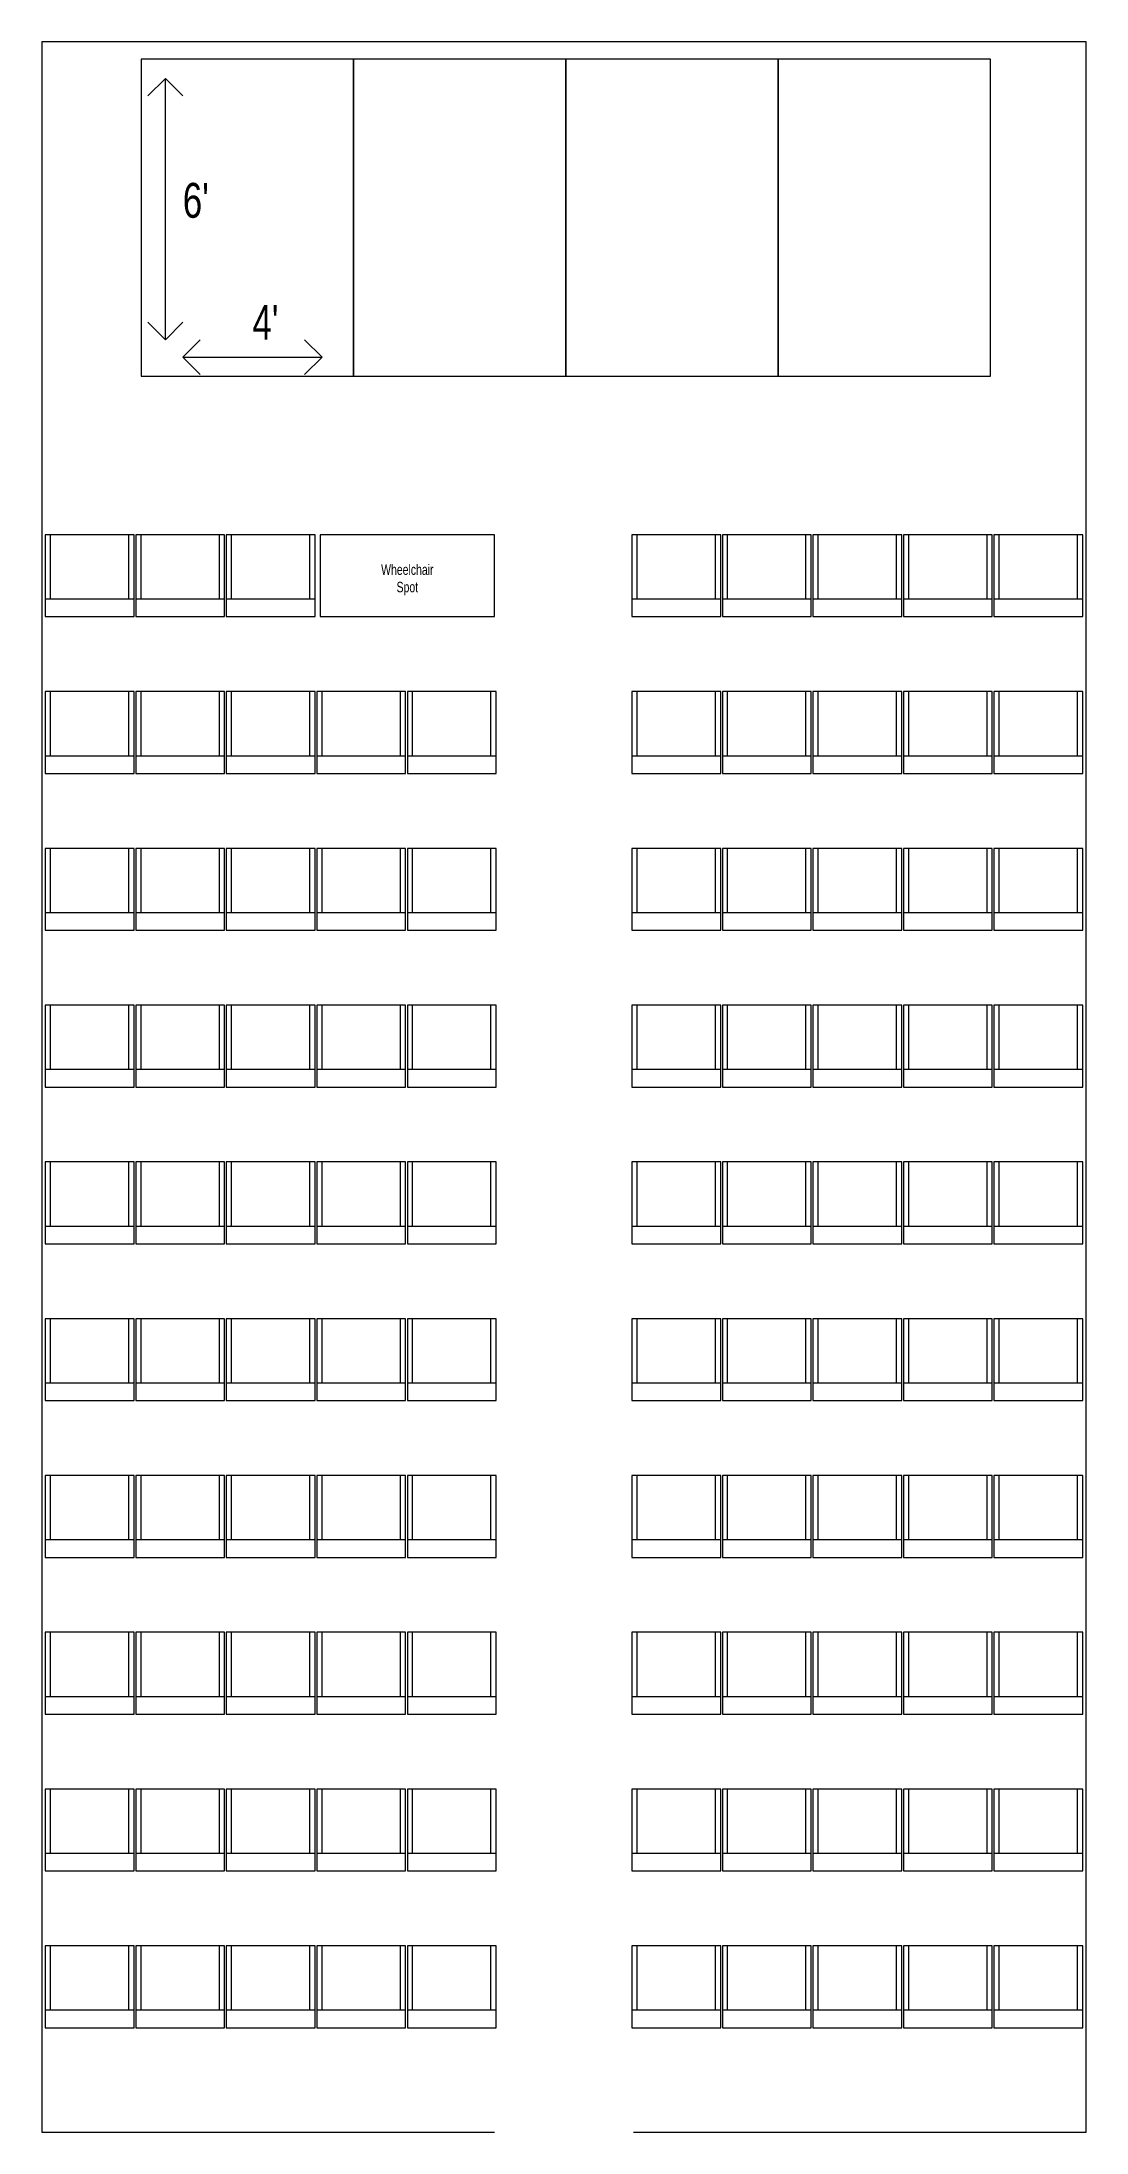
# Model space of a CAD drawing. Header units: millimetres. Extents: x 0 to 6000, y 0 to 12000.
import ezdxf

# ---------------------------------------------------------------- set-up
doc = ezdxf.new("R2010")
doc.units = ezdxf.units.MM
for name, color, linetype, lineweight, true_color in [('Chairs', 5, 'CONTINUOUS', 0, 0x0000ff), ('Marquee', 3, 'CONTINUOUS', 0, 0x00ff00), ('Stage', 6, 'CONTINUOUS', 0, 0xff00ff)]:
    doc.layers.add(name, color=color, linetype=linetype, lineweight=lineweight, true_color=true_color)
doc.styles.get("Standard").update_dxf_attribs({"font": 'txt', "width": 0.75})

msp = doc.modelspace()

# ---------------------------------------------------------------- linework, layer by layer
at = {"layer": 'Chairs'}
for p, q in [((530, 9170), (20, 9170)), ((20, 9170), (20, 8700)), ((50, 8800), (50, 9170)), ((500, 8800), (500, 9170)), ((530, 8700), (530, 9170)), ((1050, 9170), (540, 9170)), ((540, 9170), (540, 8700)), ((570, 8800), (570, 9170)), ((1020, 8800), (1020, 9170)), ((1050, 8700), (1050, 9170)), ((1570, 9170), (1060, 9170)), ((1060, 9170), (1060, 8700)), ((1090, 8800), (1090, 9170)), ((1540, 8800), (1540, 9170)), ((1570, 8700), (1570, 9170)), ((2600, 9170), (1600, 9170)), ((1600, 9170), (1600, 8700)), ((2600, 8700), (2600, 9170)), ((3900, 9170), (3390, 9170)), ((3390, 9170), (3390, 8700)), ((3420, 8800), (3420, 9170)), ((3870, 8800), (3870, 9170)), ((3900, 8700), (3900, 9170)), ((4420, 9170), (3910, 9170)), ((3910, 9170), (3910, 8700)), ((3940, 8800), (3940, 9170)), ((4390, 8800), (4390, 9170)), ((4420, 8700), (4420, 9170)), ((4940, 9170), (4430, 9170)), ((4430, 9170), (4430, 8700)), ((4460, 8800), (4460, 9170)), ((4910, 8800), (4910, 9170)), ((4940, 8700), (4940, 9170)), ((5460, 9170), (4950, 9170)), ((4950, 9170), (4950, 8700)), ((4980, 8800), (4980, 9170)), ((5430, 8800), (5430, 9170)), ((5460, 8700), (5460, 9170)), ((5980, 9170), (5470, 9170)), ((5470, 9170), (5470, 8700)), ((5500, 8800), (5500, 9170)), ((5950, 8800), (5950, 9170)), ((5980, 8700), (5980, 9170)), ((530, 8800), (20, 8800)), ((20, 8800), (20, 8700)), ((530, 8700), (530, 8800)), ((1050, 8800), (540, 8800)), ((540, 8800), (540, 8700)), ((1050, 8700), (1050, 8800)), ((1570, 8800), (1060, 8800)), ((1060, 8800), (1060, 8700)), ((1570, 8700), (1570, 8800)), ((3900, 8800), (3390, 8800)), ((3390, 8800), (3390, 8700)), ((3900, 8700), (3900, 8800)), ((4420, 8800), (3910, 8800)), ((3910, 8800), (3910, 8700)), ((4420, 8700), (4420, 8800)), ((4940, 8800), (4430, 8800)), ((4430, 8800), (4430, 8700)), ((4940, 8700), (4940, 8800)), ((5460, 8800), (4950, 8800)), ((4950, 8800), (4950, 8700)), ((5460, 8700), (5460, 8800)), ((5980, 8800), (5470, 8800)), ((5470, 8800), (5470, 8700)), ((5980, 8700), (5980, 8800)), ((20, 8700), (530, 8700)), ((20, 8700), (530, 8700)), ((540, 8700), (1050, 8700)), ((540, 8700), (1050, 8700)), ((1060, 8700), (1570, 8700)), ((1060, 8700), (1570, 8700)), ((1600, 8700), (2600, 8700)), ((3390, 8700), (3900, 8700)), ((3390, 8700), (3900, 8700)), ((3910, 8700), (4420, 8700)), ((3910, 8700), (4420, 8700)), ((4430, 8700), (4940, 8700)), ((4430, 8700), (4940, 8700)), ((4950, 8700), (5460, 8700)), ((4950, 8700), (5460, 8700)), ((5470, 8700), (5980, 8700)), ((5470, 8700), (5980, 8700)), ((530, 8270), (20, 8270)), ((20, 8270), (20, 7800)), ((50, 7900), (50, 8270)), ((500, 7900), (500, 8270)), ((530, 7800), (530, 8270)), ((1050, 8270), (540, 8270)), ((540, 8270), (540, 7800)), ((570, 7900), (570, 8270)), ((1020, 7900), (1020, 8270)), ((1050, 7800), (1050, 8270)), ((1570, 8270), (1060, 8270)), ((1060, 8270), (1060, 7800)), ((1090, 7900), (1090, 8270)), ((1540, 7900), (1540, 8270)), ((1570, 7800), (1570, 8270)), ((2090, 8270), (1580, 8270)), ((1580, 8270), (1580, 7800)), ((1610, 7900), (1610, 8270)), ((2060, 7900), (2060, 8270)), ((2090, 7800), (2090, 8270)), ((2610, 8270), (2100, 8270)), ((2100, 8270), (2100, 7800)), ((2130, 7900), (2130, 8270)), ((2580, 7900), (2580, 8270)), ((2610, 7800), (2610, 8270)), ((3900, 8270), (3390, 8270)), ((3390, 8270), (3390, 7800)), ((3420, 7900), (3420, 8270)), ((3870, 7900), (3870, 8270)), ((3900, 7800), (3900, 8270)), ((4420, 8270), (3910, 8270)), ((3910, 8270), (3910, 7800)), ((3940, 7900), (3940, 8270)), ((4390, 7900), (4390, 8270)), ((4420, 7800), (4420, 8270)), ((4940, 8270), (4430, 8270)), ((4430, 8270), (4430, 7800)), ((4460, 7900), (4460, 8270)), ((4910, 7900), (4910, 8270)), ((4940, 7800), (4940, 8270)), ((5460, 8270), (4950, 8270)), ((4950, 8270), (4950, 7800)), ((4980, 7900), (4980, 8270)), ((5430, 7900), (5430, 8270)), ((5460, 7800), (5460, 8270)), ((5980, 8270), (5470, 8270)), ((5470, 8270), (5470, 7800)), ((5500, 7900), (5500, 8270)), ((5950, 7900), (5950, 8270)), ((5980, 7800), (5980, 8270)), ((530, 7900), (20, 7900)), ((20, 7900), (20, 7800)), ((530, 7800), (530, 7900)), ((1050, 7900), (540, 7900)), ((540, 7900), (540, 7800)), ((1050, 7800), (1050, 7900)), ((1570, 7900), (1060, 7900)), ((1060, 7900), (1060, 7800)), ((1570, 7800), (1570, 7900)), ((2090, 7900), (1580, 7900)), ((1580, 7900), (1580, 7800)), ((2090, 7800), (2090, 7900)), ((2610, 7900), (2100, 7900)), ((2100, 7900), (2100, 7800)), ((2610, 7800), (2610, 7900)), ((3900, 7900), (3390, 7900)), ((3390, 7900), (3390, 7800)), ((3900, 7800), (3900, 7900)), ((4420, 7900), (3910, 7900)), ((3910, 7900), (3910, 7800)), ((4420, 7800), (4420, 7900)), ((4940, 7900), (4430, 7900)), ((4430, 7900), (4430, 7800)), ((4940, 7800), (4940, 7900)), ((5460, 7900), (4950, 7900)), ((4950, 7900), (4950, 7800)), ((5460, 7800), (5460, 7900)), ((5980, 7900), (5470, 7900)), ((5470, 7900), (5470, 7800)), ((5980, 7800), (5980, 7900)), ((20, 7800), (530, 7800)), ((20, 7800), (530, 7800)), ((540, 7800), (1050, 7800)), ((540, 7800), (1050, 7800)), ((1060, 7800), (1570, 7800)), ((1060, 7800), (1570, 7800)), ((1580, 7800), (2090, 7800)), ((1580, 7800), (2090, 7800)), ((2100, 7800), (2610, 7800)), ((2100, 7800), (2610, 7800)), ((3390, 7800), (3900, 7800)), ((3390, 7800), (3900, 7800)), ((3910, 7800), (4420, 7800)), ((3910, 7800), (4420, 7800)), ((4430, 7800), (4940, 7800)), ((4430, 7800), (4940, 7800)), ((4950, 7800), (5460, 7800)), ((4950, 7800), (5460, 7800)), ((5470, 7800), (5980, 7800)), ((5470, 7800), (5980, 7800)), ((530, 7370), (20, 7370)), ((20, 7370), (20, 6900)), ((50, 7000), (50, 7370)), ((500, 7000), (500, 7370)), ((530, 6900), (530, 7370)), ((1050, 7370), (540, 7370)), ((540, 7370), (540, 6900)), ((570, 7000), (570, 7370)), ((1020, 7000), (1020, 7370)), ((1050, 6900), (1050, 7370)), ((1570, 7370), (1060, 7370)), ((1060, 7370), (1060, 6900)), ((1090, 7000), (1090, 7370)), ((1540, 7000), (1540, 7370)), ((1570, 6900), (1570, 7370)), ((2090, 7370), (1580, 7370)), ((1580, 7370), (1580, 6900)), ((1610, 7000), (1610, 7370)), ((2060, 7000), (2060, 7370)), ((2090, 6900), (2090, 7370)), ((2610, 7370), (2100, 7370)), ((2100, 7370), (2100, 6900)), ((2130, 7000), (2130, 7370)), ((2580, 7000), (2580, 7370)), ((2610, 6900), (2610, 7370)), ((3900, 7370), (3390, 7370)), ((3390, 7370), (3390, 6900)), ((3420, 7000), (3420, 7370)), ((3870, 7000), (3870, 7370)), ((3900, 6900), (3900, 7370)), ((4420, 7370), (3910, 7370)), ((3910, 7370), (3910, 6900)), ((3940, 7000), (3940, 7370)), ((4390, 7000), (4390, 7370)), ((4420, 6900), (4420, 7370)), ((4940, 7370), (4430, 7370)), ((4430, 7370), (4430, 6900)), ((4460, 7000), (4460, 7370)), ((4910, 7000), (4910, 7370)), ((4940, 6900), (4940, 7370)), ((5460, 7370), (4950, 7370)), ((4950, 7370), (4950, 6900)), ((4980, 7000), (4980, 7370)), ((5430, 7000), (5430, 7370)), ((5460, 6900), (5460, 7370)), ((5980, 7370), (5470, 7370)), ((5470, 7370), (5470, 6900)), ((5500, 7000), (5500, 7370)), ((5950, 7000), (5950, 7370)), ((5980, 6900), (5980, 7370)), ((530, 7000), (20, 7000)), ((20, 7000), (20, 6900)), ((530, 6900), (530, 7000)), ((1050, 7000), (540, 7000)), ((540, 7000), (540, 6900)), ((1050, 6900), (1050, 7000)), ((1570, 7000), (1060, 7000)), ((1060, 7000), (1060, 6900)), ((1570, 6900), (1570, 7000)), ((2090, 7000), (1580, 7000)), ((1580, 7000), (1580, 6900)), ((2090, 6900), (2090, 7000)), ((2610, 7000), (2100, 7000)), ((2100, 7000), (2100, 6900)), ((2610, 6900), (2610, 7000)), ((3900, 7000), (3390, 7000)), ((3390, 7000), (3390, 6900)), ((3900, 6900), (3900, 7000)), ((4420, 7000), (3910, 7000)), ((3910, 7000), (3910, 6900)), ((4420, 6900), (4420, 7000)), ((4940, 7000), (4430, 7000)), ((4430, 7000), (4430, 6900)), ((4940, 6900), (4940, 7000)), ((5460, 7000), (4950, 7000)), ((4950, 7000), (4950, 6900)), ((5460, 6900), (5460, 7000)), ((5980, 7000), (5470, 7000)), ((5470, 7000), (5470, 6900)), ((5980, 6900), (5980, 7000)), ((20, 6900), (530, 6900)), ((20, 6900), (530, 6900)), ((540, 6900), (1050, 6900)), ((540, 6900), (1050, 6900)), ((1060, 6900), (1570, 6900)), ((1060, 6900), (1570, 6900)), ((1580, 6900), (2090, 6900)), ((1580, 6900), (2090, 6900)), ((2100, 6900), (2610, 6900)), ((2100, 6900), (2610, 6900)), ((3390, 6900), (3900, 6900)), ((3390, 6900), (3900, 6900)), ((3910, 6900), (4420, 6900)), ((3910, 6900), (4420, 6900)), ((4430, 6900), (4940, 6900)), ((4430, 6900), (4940, 6900)), ((4950, 6900), (5460, 6900)), ((4950, 6900), (5460, 6900)), ((5470, 6900), (5980, 6900)), ((5470, 6900), (5980, 6900)), ((530, 6470), (20, 6470)), ((20, 6470), (20, 6000)), ((50, 6100), (50, 6470)), ((500, 6100), (500, 6470)), ((530, 6000), (530, 6470)), ((1050, 6470), (540, 6470)), ((540, 6470), (540, 6000)), ((570, 6100), (570, 6470)), ((1020, 6100), (1020, 6470)), ((1050, 6000), (1050, 6470)), ((1570, 6470), (1060, 6470)), ((1060, 6470), (1060, 6000)), ((1090, 6100), (1090, 6470)), ((1540, 6100), (1540, 6470)), ((1570, 6000), (1570, 6470)), ((2090, 6470), (1580, 6470)), ((1580, 6470), (1580, 6000)), ((1610, 6100), (1610, 6470)), ((2060, 6100), (2060, 6470)), ((2090, 6000), (2090, 6470)), ((2610, 6470), (2100, 6470)), ((2100, 6470), (2100, 6000)), ((2130, 6100), (2130, 6470)), ((2580, 6100), (2580, 6470)), ((2610, 6000), (2610, 6470)), ((3900, 6470), (3390, 6470)), ((3390, 6470), (3390, 6000)), ((3420, 6100), (3420, 6470)), ((3870, 6100), (3870, 6470)), ((3900, 6000), (3900, 6470)), ((4420, 6470), (3910, 6470)), ((3910, 6470), (3910, 6000)), ((3940, 6100), (3940, 6470)), ((4390, 6100), (4390, 6470)), ((4420, 6000), (4420, 6470)), ((4940, 6470), (4430, 6470)), ((4430, 6470), (4430, 6000)), ((4460, 6100), (4460, 6470)), ((4910, 6100), (4910, 6470)), ((4940, 6000), (4940, 6470)), ((5460, 6470), (4950, 6470)), ((4950, 6470), (4950, 6000)), ((4980, 6100), (4980, 6470)), ((5430, 6100), (5430, 6470)), ((5460, 6000), (5460, 6470)), ((5980, 6470), (5470, 6470)), ((5470, 6470), (5470, 6000)), ((5500, 6100), (5500, 6470)), ((5950, 6100), (5950, 6470)), ((5980, 6000), (5980, 6470)), ((530, 6100), (20, 6100)), ((20, 6100), (20, 6000)), ((530, 6000), (530, 6100)), ((1050, 6100), (540, 6100)), ((540, 6100), (540, 6000)), ((1050, 6000), (1050, 6100)), ((1570, 6100), (1060, 6100)), ((1060, 6100), (1060, 6000)), ((1570, 6000), (1570, 6100)), ((2090, 6100), (1580, 6100)), ((1580, 6100), (1580, 6000)), ((2090, 6000), (2090, 6100)), ((2610, 6100), (2100, 6100)), ((2100, 6100), (2100, 6000)), ((2610, 6000), (2610, 6100)), ((3900, 6100), (3390, 6100)), ((3390, 6100), (3390, 6000)), ((3900, 6000), (3900, 6100)), ((4420, 6100), (3910, 6100)), ((3910, 6100), (3910, 6000)), ((4420, 6000), (4420, 6100)), ((4940, 6100), (4430, 6100)), ((4430, 6100), (4430, 6000)), ((4940, 6000), (4940, 6100)), ((5460, 6100), (4950, 6100)), ((4950, 6100), (4950, 6000)), ((5460, 6000), (5460, 6100)), ((5980, 6100), (5470, 6100)), ((5470, 6100), (5470, 6000)), ((5980, 6000), (5980, 6100)), ((20, 6000), (530, 6000)), ((20, 6000), (530, 6000)), ((540, 6000), (1050, 6000)), ((540, 6000), (1050, 6000)), ((1060, 6000), (1570, 6000)), ((1060, 6000), (1570, 6000)), ((1580, 6000), (2090, 6000)), ((1580, 6000), (2090, 6000)), ((2100, 6000), (2610, 6000)), ((2100, 6000), (2610, 6000)), ((3390, 6000), (3900, 6000)), ((3390, 6000), (3900, 6000)), ((3910, 6000), (4420, 6000)), ((3910, 6000), (4420, 6000)), ((4430, 6000), (4940, 6000)), ((4430, 6000), (4940, 6000)), ((4950, 6000), (5460, 6000)), ((4950, 6000), (5460, 6000)), ((5470, 6000), (5980, 6000)), ((5470, 6000), (5980, 6000)), ((530, 5570), (20, 5570)), ((20, 5570), (20, 5100)), ((50, 5200), (50, 5570)), ((500, 5200), (500, 5570)), ((530, 5100), (530, 5570)), ((1050, 5570), (540, 5570)), ((540, 5570), (540, 5100)), ((570, 5200), (570, 5570)), ((1020, 5200), (1020, 5570)), ((1050, 5100), (1050, 5570)), ((1570, 5570), (1060, 5570)), ((1060, 5570), (1060, 5100)), ((1090, 5200), (1090, 5570)), ((1540, 5200), (1540, 5570)), ((1570, 5100), (1570, 5570)), ((2090, 5570), (1580, 5570)), ((1580, 5570), (1580, 5100)), ((1610, 5200), (1610, 5570)), ((2060, 5200), (2060, 5570)), ((2090, 5100), (2090, 5570)), ((2610, 5570), (2100, 5570)), ((2100, 5570), (2100, 5100)), ((2130, 5200), (2130, 5570)), ((2580, 5200), (2580, 5570)), ((2610, 5100), (2610, 5570)), ((3900, 5570), (3390, 5570)), ((3390, 5570), (3390, 5100)), ((3420, 5200), (3420, 5570)), ((3870, 5200), (3870, 5570)), ((3900, 5100), (3900, 5570)), ((4420, 5570), (3910, 5570)), ((3910, 5570), (3910, 5100)), ((3940, 5200), (3940, 5570)), ((4390, 5200), (4390, 5570)), ((4420, 5100), (4420, 5570)), ((4940, 5570), (4430, 5570)), ((4430, 5570), (4430, 5100)), ((4460, 5200), (4460, 5570)), ((4910, 5200), (4910, 5570)), ((4940, 5100), (4940, 5570)), ((5460, 5570), (4950, 5570)), ((4950, 5570), (4950, 5100)), ((4980, 5200), (4980, 5570)), ((5430, 5200), (5430, 5570)), ((5460, 5100), (5460, 5570)), ((5980, 5570), (5470, 5570)), ((5470, 5570), (5470, 5100)), ((5500, 5200), (5500, 5570)), ((5950, 5200), (5950, 5570)), ((5980, 5100), (5980, 5570)), ((530, 5200), (20, 5200)), ((20, 5200), (20, 5100)), ((530, 5100), (530, 5200)), ((1050, 5200), (540, 5200)), ((540, 5200), (540, 5100)), ((1050, 5100), (1050, 5200)), ((1570, 5200), (1060, 5200)), ((1060, 5200), (1060, 5100)), ((1570, 5100), (1570, 5200)), ((2090, 5200), (1580, 5200)), ((1580, 5200), (1580, 5100)), ((2090, 5100), (2090, 5200)), ((2610, 5200), (2100, 5200)), ((2100, 5200), (2100, 5100)), ((2610, 5100), (2610, 5200)), ((3900, 5200), (3390, 5200)), ((3390, 5200), (3390, 5100)), ((3900, 5100), (3900, 5200)), ((4420, 5200), (3910, 5200)), ((3910, 5200), (3910, 5100)), ((4420, 5100), (4420, 5200)), ((4940, 5200), (4430, 5200)), ((4430, 5200), (4430, 5100)), ((4940, 5100), (4940, 5200)), ((5460, 5200), (4950, 5200)), ((4950, 5200), (4950, 5100)), ((5460, 5100), (5460, 5200)), ((5980, 5200), (5470, 5200)), ((5470, 5200), (5470, 5100)), ((5980, 5100), (5980, 5200)), ((20, 5100), (530, 5100)), ((20, 5100), (530, 5100)), ((540, 5100), (1050, 5100)), ((540, 5100), (1050, 5100)), ((1060, 5100), (1570, 5100)), ((1060, 5100), (1570, 5100)), ((1580, 5100), (2090, 5100)), ((1580, 5100), (2090, 5100)), ((2100, 5100), (2610, 5100)), ((2100, 5100), (2610, 5100)), ((3390, 5100), (3900, 5100)), ((3390, 5100), (3900, 5100)), ((3910, 5100), (4420, 5100)), ((3910, 5100), (4420, 5100)), ((4430, 5100), (4940, 5100)), ((4430, 5100), (4940, 5100)), ((4950, 5100), (5460, 5100)), ((4950, 5100), (5460, 5100)), ((5470, 5100), (5980, 5100)), ((5470, 5100), (5980, 5100)), ((530, 4670), (20, 4670)), ((20, 4670), (20, 4200)), ((50, 4300), (50, 4670)), ((500, 4300), (500, 4670)), ((530, 4200), (530, 4670)), ((1050, 4670), (540, 4670)), ((540, 4670), (540, 4200)), ((570, 4300), (570, 4670)), ((1020, 4300), (1020, 4670)), ((1050, 4200), (1050, 4670)), ((1570, 4670), (1060, 4670)), ((1060, 4670), (1060, 4200)), ((1090, 4300), (1090, 4670)), ((1540, 4300), (1540, 4670)), ((1570, 4200), (1570, 4670)), ((2090, 4670), (1580, 4670)), ((1580, 4670), (1580, 4200)), ((1610, 4300), (1610, 4670)), ((2060, 4300), (2060, 4670)), ((2090, 4200), (2090, 4670)), ((2610, 4670), (2100, 4670)), ((2100, 4670), (2100, 4200)), ((2130, 4300), (2130, 4670)), ((2580, 4300), (2580, 4670)), ((2610, 4200), (2610, 4670)), ((3900, 4670), (3390, 4670)), ((3390, 4670), (3390, 4200)), ((3420, 4300), (3420, 4670)), ((3870, 4300), (3870, 4670)), ((3900, 4200), (3900, 4670)), ((4420, 4670), (3910, 4670)), ((3910, 4670), (3910, 4200)), ((3940, 4300), (3940, 4670)), ((4390, 4300), (4390, 4670)), ((4420, 4200), (4420, 4670)), ((4940, 4670), (4430, 4670)), ((4430, 4670), (4430, 4200)), ((4460, 4300), (4460, 4670)), ((4910, 4300), (4910, 4670)), ((4940, 4200), (4940, 4670)), ((5460, 4670), (4950, 4670)), ((4950, 4670), (4950, 4200)), ((4980, 4300), (4980, 4670)), ((5430, 4300), (5430, 4670)), ((5460, 4200), (5460, 4670)), ((5980, 4670), (5470, 4670)), ((5470, 4670), (5470, 4200)), ((5500, 4300), (5500, 4670)), ((5950, 4300), (5950, 4670)), ((5980, 4200), (5980, 4670)), ((530, 4300), (20, 4300)), ((20, 4300), (20, 4200)), ((530, 4200), (530, 4300)), ((1050, 4300), (540, 4300)), ((540, 4300), (540, 4200)), ((1050, 4200), (1050, 4300)), ((1570, 4300), (1060, 4300)), ((1060, 4300), (1060, 4200)), ((1570, 4200), (1570, 4300)), ((2090, 4300), (1580, 4300)), ((1580, 4300), (1580, 4200)), ((2090, 4200), (2090, 4300)), ((2610, 4300), (2100, 4300)), ((2100, 4300), (2100, 4200)), ((2610, 4200), (2610, 4300)), ((3900, 4300), (3390, 4300)), ((3390, 4300), (3390, 4200)), ((3900, 4200), (3900, 4300)), ((4420, 4300), (3910, 4300)), ((3910, 4300), (3910, 4200)), ((4420, 4200), (4420, 4300)), ((4940, 4300), (4430, 4300)), ((4430, 4300), (4430, 4200)), ((4940, 4200), (4940, 4300)), ((5460, 4300), (4950, 4300)), ((4950, 4300), (4950, 4200)), ((5460, 4200), (5460, 4300)), ((5980, 4300), (5470, 4300)), ((5470, 4300), (5470, 4200)), ((5980, 4200), (5980, 4300)), ((20, 4200), (530, 4200)), ((20, 4200), (530, 4200)), ((540, 4200), (1050, 4200)), ((540, 4200), (1050, 4200)), ((1060, 4200), (1570, 4200)), ((1060, 4200), (1570, 4200)), ((1580, 4200), (2090, 4200)), ((1580, 4200), (2090, 4200)), ((2100, 4200), (2610, 4200)), ((2100, 4200), (2610, 4200)), ((3390, 4200), (3900, 4200)), ((3390, 4200), (3900, 4200)), ((3910, 4200), (4420, 4200)), ((3910, 4200), (4420, 4200)), ((4430, 4200), (4940, 4200)), ((4430, 4200), (4940, 4200)), ((4950, 4200), (5460, 4200)), ((4950, 4200), (5460, 4200)), ((5470, 4200), (5980, 4200)), ((5470, 4200), (5980, 4200)), ((530, 3770), (20, 3770)), ((20, 3770), (20, 3300)), ((50, 3400), (50, 3770)), ((500, 3400), (500, 3770)), ((530, 3300), (530, 3770)), ((1050, 3770), (540, 3770)), ((540, 3770), (540, 3300)), ((570, 3400), (570, 3770)), ((1020, 3400), (1020, 3770)), ((1050, 3300), (1050, 3770)), ((1570, 3770), (1060, 3770)), ((1060, 3770), (1060, 3300)), ((1090, 3400), (1090, 3770)), ((1540, 3400), (1540, 3770)), ((1570, 3300), (1570, 3770)), ((2090, 3770), (1580, 3770)), ((1580, 3770), (1580, 3300)), ((1610, 3400), (1610, 3770)), ((2060, 3400), (2060, 3770)), ((2090, 3300), (2090, 3770)), ((2610, 3770), (2100, 3770)), ((2100, 3770), (2100, 3300)), ((2130, 3400), (2130, 3770)), ((2580, 3400), (2580, 3770)), ((2610, 3300), (2610, 3770)), ((3900, 3770), (3390, 3770)), ((3390, 3770), (3390, 3300)), ((3420, 3400), (3420, 3770)), ((3870, 3400), (3870, 3770)), ((3900, 3300), (3900, 3770)), ((4420, 3770), (3910, 3770)), ((3910, 3770), (3910, 3300)), ((3940, 3400), (3940, 3770)), ((4390, 3400), (4390, 3770)), ((4420, 3300), (4420, 3770)), ((4940, 3770), (4430, 3770)), ((4430, 3770), (4430, 3300)), ((4460, 3400), (4460, 3770)), ((4910, 3400), (4910, 3770)), ((4940, 3300), (4940, 3770)), ((5460, 3770), (4950, 3770)), ((4950, 3770), (4950, 3300)), ((4980, 3400), (4980, 3770)), ((5430, 3400), (5430, 3770)), ((5460, 3300), (5460, 3770)), ((5980, 3770), (5470, 3770)), ((5470, 3770), (5470, 3300)), ((5500, 3400), (5500, 3770)), ((5950, 3400), (5950, 3770)), ((5980, 3300), (5980, 3770)), ((530, 3400), (20, 3400)), ((20, 3400), (20, 3300)), ((530, 3300), (530, 3400)), ((1050, 3400), (540, 3400)), ((540, 3400), (540, 3300)), ((1050, 3300), (1050, 3400)), ((1570, 3400), (1060, 3400)), ((1060, 3400), (1060, 3300)), ((1570, 3300), (1570, 3400)), ((2090, 3400), (1580, 3400)), ((1580, 3400), (1580, 3300)), ((2090, 3300), (2090, 3400)), ((2610, 3400), (2100, 3400)), ((2100, 3400), (2100, 3300)), ((2610, 3300), (2610, 3400)), ((3900, 3400), (3390, 3400)), ((3390, 3400), (3390, 3300)), ((3900, 3300), (3900, 3400)), ((4420, 3400), (3910, 3400)), ((3910, 3400), (3910, 3300)), ((4420, 3300), (4420, 3400)), ((4940, 3400), (4430, 3400)), ((4430, 3400), (4430, 3300)), ((4940, 3300), (4940, 3400)), ((5460, 3400), (4950, 3400)), ((4950, 3400), (4950, 3300)), ((5460, 3300), (5460, 3400)), ((5980, 3400), (5470, 3400)), ((5470, 3400), (5470, 3300)), ((5980, 3300), (5980, 3400)), ((20, 3300), (530, 3300)), ((20, 3300), (530, 3300)), ((540, 3300), (1050, 3300)), ((540, 3300), (1050, 3300)), ((1060, 3300), (1570, 3300)), ((1060, 3300), (1570, 3300)), ((1580, 3300), (2090, 3300)), ((1580, 3300), (2090, 3300)), ((2100, 3300), (2610, 3300)), ((2100, 3300), (2610, 3300)), ((3390, 3300), (3900, 3300)), ((3390, 3300), (3900, 3300)), ((3910, 3300), (4420, 3300)), ((3910, 3300), (4420, 3300)), ((4430, 3300), (4940, 3300)), ((4430, 3300), (4940, 3300)), ((4950, 3300), (5460, 3300)), ((4950, 3300), (5460, 3300)), ((5470, 3300), (5980, 3300)), ((5470, 3300), (5980, 3300)), ((530, 2870), (20, 2870)), ((20, 2870), (20, 2400)), ((50, 2500), (50, 2870)), ((500, 2500), (500, 2870)), ((530, 2400), (530, 2870)), ((1050, 2870), (540, 2870)), ((540, 2870), (540, 2400)), ((570, 2500), (570, 2870)), ((1020, 2500), (1020, 2870)), ((1050, 2400), (1050, 2870)), ((1570, 2870), (1060, 2870)), ((1060, 2870), (1060, 2400)), ((1090, 2500), (1090, 2870)), ((1540, 2500), (1540, 2870)), ((1570, 2400), (1570, 2870)), ((2090, 2870), (1580, 2870)), ((1580, 2870), (1580, 2400)), ((1610, 2500), (1610, 2870)), ((2060, 2500), (2060, 2870)), ((2090, 2400), (2090, 2870)), ((2610, 2870), (2100, 2870)), ((2100, 2870), (2100, 2400)), ((2130, 2500), (2130, 2870)), ((2580, 2500), (2580, 2870)), ((2610, 2400), (2610, 2870)), ((3900, 2870), (3390, 2870)), ((3390, 2870), (3390, 2400)), ((3420, 2500), (3420, 2870)), ((3870, 2500), (3870, 2870)), ((3900, 2400), (3900, 2870)), ((4420, 2870), (3910, 2870)), ((3910, 2870), (3910, 2400)), ((3940, 2500), (3940, 2870)), ((4390, 2500), (4390, 2870)), ((4420, 2400), (4420, 2870)), ((4940, 2870), (4430, 2870)), ((4430, 2870), (4430, 2400)), ((4460, 2500), (4460, 2870)), ((4910, 2500), (4910, 2870)), ((4940, 2400), (4940, 2870)), ((5460, 2870), (4950, 2870)), ((4950, 2870), (4950, 2400)), ((4980, 2500), (4980, 2870)), ((5430, 2500), (5430, 2870)), ((5460, 2400), (5460, 2870)), ((5980, 2870), (5470, 2870)), ((5470, 2870), (5470, 2400)), ((5500, 2500), (5500, 2870)), ((5950, 2500), (5950, 2870)), ((5980, 2400), (5980, 2870)), ((530, 2500), (20, 2500)), ((20, 2500), (20, 2400)), ((530, 2400), (530, 2500)), ((1050, 2500), (540, 2500)), ((540, 2500), (540, 2400)), ((1050, 2400), (1050, 2500)), ((1570, 2500), (1060, 2500)), ((1060, 2500), (1060, 2400)), ((1570, 2400), (1570, 2500)), ((2090, 2500), (1580, 2500)), ((1580, 2500), (1580, 2400)), ((2090, 2400), (2090, 2500)), ((2610, 2500), (2100, 2500)), ((2100, 2500), (2100, 2400)), ((2610, 2400), (2610, 2500)), ((3900, 2500), (3390, 2500)), ((3390, 2500), (3390, 2400)), ((3900, 2400), (3900, 2500)), ((4420, 2500), (3910, 2500)), ((3910, 2500), (3910, 2400)), ((4420, 2400), (4420, 2500)), ((4940, 2500), (4430, 2500)), ((4430, 2500), (4430, 2400)), ((4940, 2400), (4940, 2500)), ((5460, 2500), (4950, 2500)), ((4950, 2500), (4950, 2400)), ((5460, 2400), (5460, 2500)), ((5980, 2500), (5470, 2500)), ((5470, 2500), (5470, 2400)), ((5980, 2400), (5980, 2500)), ((20, 2400), (530, 2400)), ((20, 2400), (530, 2400)), ((540, 2400), (1050, 2400)), ((540, 2400), (1050, 2400)), ((1060, 2400), (1570, 2400)), ((1060, 2400), (1570, 2400)), ((1580, 2400), (2090, 2400)), ((1580, 2400), (2090, 2400)), ((2100, 2400), (2610, 2400)), ((2100, 2400), (2610, 2400)), ((3390, 2400), (3900, 2400)), ((3390, 2400), (3900, 2400)), ((3910, 2400), (4420, 2400)), ((3910, 2400), (4420, 2400)), ((4430, 2400), (4940, 2400)), ((4430, 2400), (4940, 2400)), ((4950, 2400), (5460, 2400)), ((4950, 2400), (5460, 2400)), ((5470, 2400), (5980, 2400)), ((5470, 2400), (5980, 2400)), ((530, 1970), (20, 1970)), ((20, 1970), (20, 1500)), ((50, 1600), (50, 1970)), ((500, 1600), (500, 1970)), ((530, 1500), (530, 1970)), ((1050, 1970), (540, 1970)), ((540, 1970), (540, 1500)), ((570, 1600), (570, 1970)), ((1020, 1600), (1020, 1970)), ((1050, 1500), (1050, 1970)), ((1570, 1970), (1060, 1970)), ((1060, 1970), (1060, 1500)), ((1090, 1600), (1090, 1970)), ((1540, 1600), (1540, 1970)), ((1570, 1500), (1570, 1970)), ((2090, 1970), (1580, 1970)), ((1580, 1970), (1580, 1500)), ((1610, 1600), (1610, 1970)), ((2060, 1600), (2060, 1970)), ((2090, 1500), (2090, 1970)), ((2610, 1970), (2100, 1970)), ((2100, 1970), (2100, 1500)), ((2130, 1600), (2130, 1970)), ((2580, 1600), (2580, 1970)), ((2610, 1500), (2610, 1970)), ((3900, 1970), (3390, 1970)), ((3390, 1970), (3390, 1500)), ((3420, 1600), (3420, 1970)), ((3870, 1600), (3870, 1970)), ((3900, 1500), (3900, 1970)), ((4420, 1970), (3910, 1970)), ((3910, 1970), (3910, 1500)), ((3940, 1600), (3940, 1970)), ((4390, 1600), (4390, 1970)), ((4420, 1500), (4420, 1970)), ((4940, 1970), (4430, 1970)), ((4430, 1970), (4430, 1500)), ((4460, 1600), (4460, 1970)), ((4910, 1600), (4910, 1970)), ((4940, 1500), (4940, 1970)), ((5460, 1970), (4950, 1970)), ((4950, 1970), (4950, 1500)), ((4980, 1600), (4980, 1970)), ((5430, 1600), (5430, 1970)), ((5460, 1500), (5460, 1970)), ((5980, 1970), (5470, 1970)), ((5470, 1970), (5470, 1500)), ((5500, 1600), (5500, 1970)), ((5950, 1600), (5950, 1970)), ((5980, 1500), (5980, 1970)), ((530, 1600), (20, 1600)), ((20, 1600), (20, 1500)), ((530, 1500), (530, 1600)), ((1050, 1600), (540, 1600)), ((540, 1600), (540, 1500)), ((1050, 1500), (1050, 1600)), ((1570, 1600), (1060, 1600)), ((1060, 1600), (1060, 1500)), ((1570, 1500), (1570, 1600)), ((2090, 1600), (1580, 1600)), ((1580, 1600), (1580, 1500)), ((2090, 1500), (2090, 1600)), ((2610, 1600), (2100, 1600)), ((2100, 1600), (2100, 1500)), ((2610, 1500), (2610, 1600)), ((3900, 1600), (3390, 1600)), ((3390, 1600), (3390, 1500)), ((3900, 1500), (3900, 1600)), ((4420, 1600), (3910, 1600)), ((3910, 1600), (3910, 1500)), ((4420, 1500), (4420, 1600)), ((4940, 1600), (4430, 1600)), ((4430, 1600), (4430, 1500)), ((4940, 1500), (4940, 1600)), ((5460, 1600), (4950, 1600)), ((4950, 1600), (4950, 1500)), ((5460, 1500), (5460, 1600)), ((5980, 1600), (5470, 1600)), ((5470, 1600), (5470, 1500)), ((5980, 1500), (5980, 1600)), ((20, 1500), (530, 1500)), ((20, 1500), (530, 1500)), ((540, 1500), (1050, 1500)), ((540, 1500), (1050, 1500)), ((1060, 1500), (1570, 1500)), ((1060, 1500), (1570, 1500)), ((1580, 1500), (2090, 1500)), ((1580, 1500), (2090, 1500)), ((2100, 1500), (2610, 1500)), ((2100, 1500), (2610, 1500)), ((3390, 1500), (3900, 1500)), ((3390, 1500), (3900, 1500)), ((3910, 1500), (4420, 1500)), ((3910, 1500), (4420, 1500)), ((4430, 1500), (4940, 1500)), ((4430, 1500), (4940, 1500)), ((4950, 1500), (5460, 1500)), ((4950, 1500), (5460, 1500)), ((5470, 1500), (5980, 1500)), ((5470, 1500), (5980, 1500)), ((530, 1070), (20, 1070)), ((20, 1070), (20, 600)), ((50, 700), (50, 1070)), ((500, 700), (500, 1070)), ((530, 600), (530, 1070)), ((1050, 1070), (540, 1070)), ((540, 1070), (540, 600)), ((570, 700), (570, 1070)), ((1020, 700), (1020, 1070)), ((1050, 600), (1050, 1070)), ((1570, 1070), (1060, 1070)), ((1060, 1070), (1060, 600)), ((1090, 700), (1090, 1070)), ((1540, 700), (1540, 1070)), ((1570, 600), (1570, 1070)), ((2090, 1070), (1580, 1070)), ((1580, 1070), (1580, 600)), ((1610, 700), (1610, 1070)), ((2060, 700), (2060, 1070)), ((2090, 600), (2090, 1070)), ((2610, 1070), (2100, 1070)), ((2100, 1070), (2100, 600)), ((2130, 700), (2130, 1070)), ((2580, 700), (2580, 1070)), ((2610, 600), (2610, 1070)), ((3900, 1070), (3390, 1070)), ((3390, 1070), (3390, 600)), ((3420, 700), (3420, 1070)), ((3870, 700), (3870, 1070)), ((3900, 600), (3900, 1070)), ((4420, 1070), (3910, 1070)), ((3910, 1070), (3910, 600)), ((3940, 700), (3940, 1070)), ((4390, 700), (4390, 1070)), ((4420, 600), (4420, 1070)), ((4940, 1070), (4430, 1070)), ((4430, 1070), (4430, 600)), ((4460, 700), (4460, 1070)), ((4910, 700), (4910, 1070)), ((4940, 600), (4940, 1070)), ((5460, 1070), (4950, 1070)), ((4950, 1070), (4950, 600)), ((4980, 700), (4980, 1070)), ((5430, 700), (5430, 1070)), ((5460, 600), (5460, 1070)), ((5980, 1070), (5470, 1070)), ((5470, 1070), (5470, 600)), ((5500, 700), (5500, 1070)), ((5950, 700), (5950, 1070)), ((5980, 600), (5980, 1070)), ((530, 700), (20, 700)), ((20, 700), (20, 600)), ((530, 600), (530, 700)), ((1050, 700), (540, 700)), ((540, 700), (540, 600)), ((1050, 600), (1050, 700)), ((1570, 700), (1060, 700)), ((1060, 700), (1060, 600)), ((1570, 600), (1570, 700)), ((2090, 700), (1580, 700)), ((1580, 700), (1580, 600)), ((2090, 600), (2090, 700)), ((2610, 700), (2100, 700)), ((2100, 700), (2100, 600)), ((2610, 600), (2610, 700)), ((3900, 700), (3390, 700)), ((3390, 700), (3390, 600)), ((3390, 600), (3900, 600)), ((3390, 600), (3900, 600)), ((3900, 600), (3900, 700)), ((4420, 700), (3910, 700)), ((3910, 700), (3910, 600)), ((3910, 600), (4420, 600)), ((3910, 600), (4420, 600)), ((4420, 600), (4420, 700)), ((4940, 700), (4430, 700)), ((4430, 700), (4430, 600)), ((4940, 600), (4940, 700)), ((5460, 700), (4950, 700)), ((4950, 700), (4950, 600)), ((4950, 600), (5460, 600)), ((4950, 600), (5460, 600)), ((5460, 600), (5460, 700)), ((5980, 700), (5470, 700)), ((5470, 700), (5470, 600)), ((5470, 600), (5980, 600)), ((5470, 600), (5980, 600)), ((5980, 600), (5980, 700)), ((20, 600), (530, 600)), ((20, 600), (530, 600)), ((540, 600), (1050, 600)), ((540, 600), (1050, 600)), ((1060, 600), (1570, 600)), ((1060, 600), (1570, 600)), ((1580, 600), (2090, 600)), ((1580, 600), (2090, 600)), ((2100, 600), (2610, 600)), ((2100, 600), (2610, 600)), ((4430, 600), (4940, 600)), ((4430, 600), (4940, 600))]:
    msp.add_line(p, q, dxfattribs=at)
at = {"layer": 'Marquee'}
for p, q in [((6000, 12000), (0, 12000)), ((0, 12000), (0, 0)), ((6000, 0), (6000, 12000)), ((0, 0), (2600, 0)), ((3400, 0), (6000, 0))]:
    msp.add_line(p, q, dxfattribs=at)
at = {"layer": 'Stage'}
for p, q in [((570, 11900), (570, 10080)), ((1790, 11900), (570, 11900)), ((1790, 10080), (1790, 11900)), ((1790, 11900), (1790, 10080)), ((3010, 11900), (1790, 11900)), ((3010, 10080), (3010, 11900)), ((3010, 11900), (3010, 10080)), ((4230, 11900), (3010, 11900)), ((4230, 10080), (4230, 11900)), ((4230, 11900), (4230, 10080)), ((5450, 11900), (4230, 11900)), ((5450, 10080), (5450, 11900)), ((710, 11790), (610, 11690)), ((710, 10290), (710, 11790)), ((710, 11790), (810, 11690)), ((710, 10290), (610, 10390)), ((710, 10290), (810, 10390)), ((810, 10190), (910, 10290)), ((1610, 10190), (1510, 10290)), ((570, 10080), (1790, 10080)), ((810, 10190), (1610, 10190)), ((810, 10190), (910, 10090)), ((1610, 10190), (1510, 10090)), ((1790, 10080), (3010, 10080)), ((3010, 10080), (4230, 10080)), ((4230, 10080), (5450, 10080))]:
    msp.add_line(p, q, dxfattribs=at)

# ---------------------------------------------------------------- texts
at = {"layer": 'Chairs', "insert": (2100, 9000), "char_height": 60, "width": 100, "attachment_point": 2}
msp.add_mtext('Wheelchair\\PSpot', dxfattribs=at)
at = {"layer": 'Stage', "char_height": 200, "width": 100, "attachment_point": 1}
for s, insert in [("6'", (810, 11190)), ("4'", (1210, 10490))]:
    msp.add_mtext(s, dxfattribs=dict(at, insert=insert))

doc.saveas('drawing.dxf')
